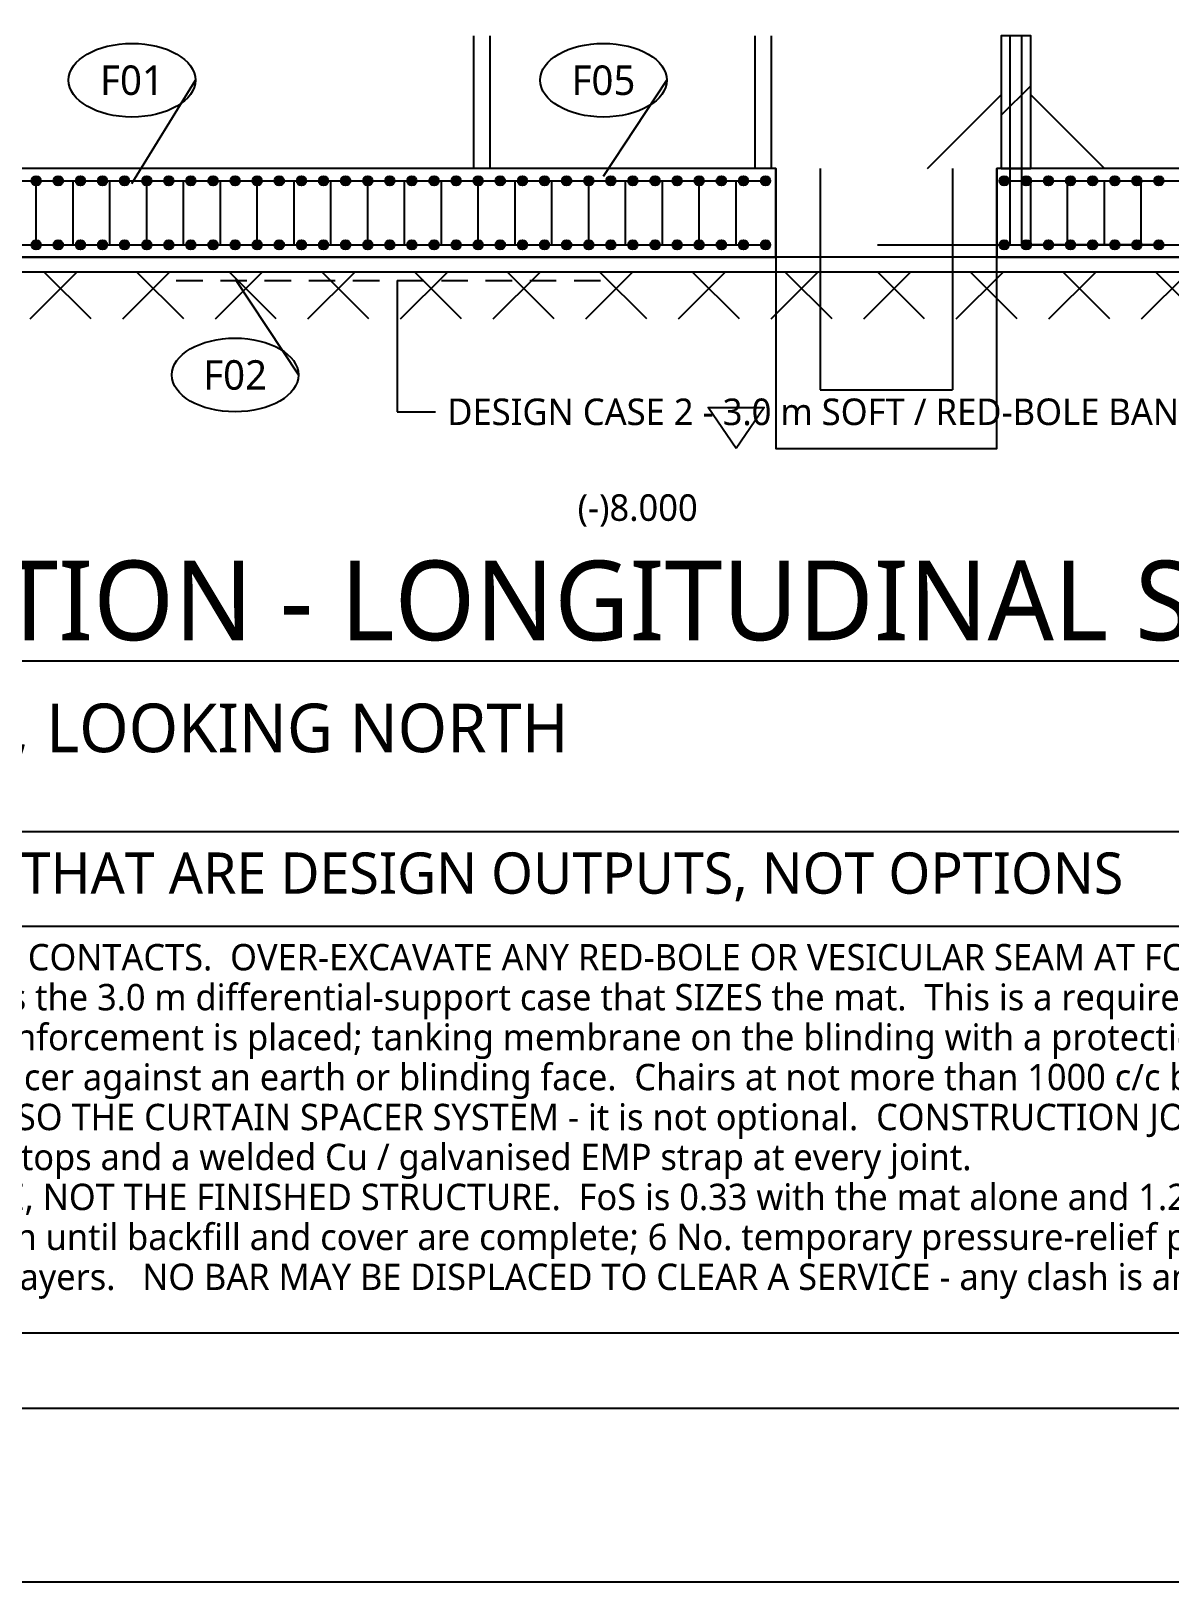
# Model space of a CAD drawing. Header units: millimetres. Extents: x 27 to 567, y 19 to 401.
# Drawn here: x 111.1 to 188.4, y 19.1 to 124.3 of the extents above; entities that cross this region are included whole.
import ezdxf
from ezdxf.enums import TextEntityAlignment as Align

# ---------------------------------------------------------------- set-up
doc = ezdxf.new("R2010")
doc.units = ezdxf.units.MM
for name, color, linetype in [('S-CALLOUT', 7, 'Continuous'), ('S-CONCRETE', 7, 'Continuous'), ('S-CONCRETE-THIN', 7, 'Continuous'), ('S-EXISTING', 8, 'Continuous'), ('S-HATCH', 8, 'Continuous'), ('S-LEVEL', 7, 'Continuous'), ('S-NOTE', 7, 'Continuous'), ('S-REBAR-MAIN', 1, 'Continuous'), ('S-REBAR-SEC', 1, 'Continuous'), ('S-REBAR-STIRRUP', 5, 'Continuous'), ('S-TABLE', 7, 'Continuous'), ('S-TEXT', 7, 'Continuous'), ('S-TITLE', 7, 'Continuous')]:
    doc.layers.add(name, color=color, linetype=linetype)
doc.styles.add('OpenSans', font='OpenSans-Regular.ttf')

# ---------------------------------------------------------------- blocks, each defined once
blk = doc.blocks.new('A2-LEVEL')
at = {"layer": 'S-LEVEL'}
blk.add_lwpolyline([(0, 0), (-1.9, 2.8), (1.9, 2.8)], close=True, dxfattribs=at)

msp = doc.modelspace()

# ---------------------------------------------------------------- hatches: boundary and pattern name
at = {"layer": 'S-EXISTING'}
h = msp.add_hatch(dxfattribs=at)
h.set_pattern_fill('ANSI37', scale=1.4)
h.paths.add_polyline_path([(51, 108), (271, 108), (271, 104.8), (51, 104.8)])
at = {"layer": 'S-HATCH'}
h = msp.add_hatch(dxfattribs=at)
h.set_pattern_fill('ANSI31', scale=1.3)
h.paths.add_polyline_path([(177, 115), (179, 115), (179, 124), (177, 124)])
at = {"layer": 'S-REBAR-MAIN'}
for points in [[(111.82, 114.17), (111.796, 114.292), (111.726, 114.396), (111.622, 114.466), (111.5, 114.49), (111.378, 114.466), (111.274, 114.396), (111.204, 114.292), (111.18, 114.17), (111.204, 114.048), (111.274, 113.944), (111.378, 113.874), (111.5, 113.85), (111.622, 113.874), (111.726, 113.944), (111.796, 114.048)], [(113.32, 114.17), (113.296, 114.292), (113.226, 114.396), (113.122, 114.466), (113, 114.49), (112.878, 114.466), (112.774, 114.396), (112.704, 114.292), (112.68, 114.17), (112.704, 114.048), (112.774, 113.944), (112.878, 113.874), (113, 113.85), (113.122, 113.874), (113.226, 113.944), (113.296, 114.048)], [(114.82, 114.17), (114.796, 114.292), (114.726, 114.396), (114.622, 114.466), (114.5, 114.49), (114.378, 114.466), (114.274, 114.396), (114.204, 114.292), (114.18, 114.17), (114.204, 114.048), (114.274, 113.944), (114.378, 113.874), (114.5, 113.85), (114.622, 113.874), (114.726, 113.944), (114.796, 114.048)], [(116.32, 114.17), (116.296, 114.292), (116.226, 114.396), (116.122, 114.466), (116, 114.49), (115.878, 114.466), (115.774, 114.396), (115.704, 114.292), (115.68, 114.17), (115.704, 114.048), (115.774, 113.944), (115.878, 113.874), (116, 113.85), (116.122, 113.874), (116.226, 113.944), (116.296, 114.048)], [(117.82, 114.17), (117.796, 114.292), (117.726, 114.396), (117.622, 114.466), (117.5, 114.49), (117.378, 114.466), (117.274, 114.396), (117.204, 114.292), (117.18, 114.17), (117.204, 114.048), (117.274, 113.944), (117.378, 113.874), (117.5, 113.85), (117.622, 113.874), (117.726, 113.944), (117.796, 114.048)], [(119.32, 114.17), (119.296, 114.292), (119.226, 114.396), (119.122, 114.466), (119, 114.49), (118.878, 114.466), (118.774, 114.396), (118.704, 114.292), (118.68, 114.17), (118.704, 114.048), (118.774, 113.944), (118.878, 113.874), (119, 113.85), (119.122, 113.874), (119.226, 113.944), (119.296, 114.048)], [(120.82, 114.17), (120.796, 114.292), (120.726, 114.396), (120.622, 114.466), (120.5, 114.49), (120.378, 114.466), (120.274, 114.396), (120.204, 114.292), (120.18, 114.17), (120.204, 114.048), (120.274, 113.944), (120.378, 113.874), (120.5, 113.85), (120.622, 113.874), (120.726, 113.944), (120.796, 114.048)], [(122.32, 114.17), (122.296, 114.292), (122.226, 114.396), (122.122, 114.466), (122, 114.49), (121.878, 114.466), (121.774, 114.396), (121.704, 114.292), (121.68, 114.17), (121.704, 114.048), (121.774, 113.944), (121.878, 113.874), (122, 113.85), (122.122, 113.874), (122.226, 113.944), (122.296, 114.048)], [(123.82, 114.17), (123.796, 114.292), (123.726, 114.396), (123.622, 114.466), (123.5, 114.49), (123.378, 114.466), (123.274, 114.396), (123.204, 114.292), (123.18, 114.17), (123.204, 114.048), (123.274, 113.944), (123.378, 113.874), (123.5, 113.85), (123.622, 113.874), (123.726, 113.944), (123.796, 114.048)], [(125.32, 114.17), (125.296, 114.292), (125.226, 114.396), (125.122, 114.466), (125, 114.49), (124.878, 114.466), (124.774, 114.396), (124.704, 114.292), (124.68, 114.17), (124.704, 114.048), (124.774, 113.944), (124.878, 113.874), (125, 113.85), (125.122, 113.874), (125.226, 113.944), (125.296, 114.048)], [(126.82, 114.17), (126.796, 114.292), (126.726, 114.396), (126.622, 114.466), (126.5, 114.49), (126.378, 114.466), (126.274, 114.396), (126.204, 114.292), (126.18, 114.17), (126.204, 114.048), (126.274, 113.944), (126.378, 113.874), (126.5, 113.85), (126.622, 113.874), (126.726, 113.944), (126.796, 114.048)], [(128.32, 114.17), (128.296, 114.292), (128.226, 114.396), (128.122, 114.466), (128, 114.49), (127.878, 114.466), (127.774, 114.396), (127.704, 114.292), (127.68, 114.17), (127.704, 114.048), (127.774, 113.944), (127.878, 113.874), (128, 113.85), (128.122, 113.874), (128.226, 113.944), (128.296, 114.048)], [(129.82, 114.17), (129.796, 114.292), (129.726, 114.396), (129.622, 114.466), (129.5, 114.49), (129.378, 114.466), (129.274, 114.396), (129.204, 114.292), (129.18, 114.17), (129.204, 114.048), (129.274, 113.944), (129.378, 113.874), (129.5, 113.85), (129.622, 113.874), (129.726, 113.944), (129.796, 114.048)], [(131.32, 114.17), (131.296, 114.292), (131.226, 114.396), (131.122, 114.466), (131, 114.49), (130.878, 114.466), (130.774, 114.396), (130.704, 114.292), (130.68, 114.17), (130.704, 114.048), (130.774, 113.944), (130.878, 113.874), (131, 113.85), (131.122, 113.874), (131.226, 113.944), (131.296, 114.048)], [(132.82, 114.17), (132.796, 114.292), (132.726, 114.396), (132.622, 114.466), (132.5, 114.49), (132.378, 114.466), (132.274, 114.396), (132.204, 114.292), (132.18, 114.17), (132.204, 114.048), (132.274, 113.944), (132.378, 113.874), (132.5, 113.85), (132.622, 113.874), (132.726, 113.944), (132.796, 114.048)], [(134.32, 114.17), (134.296, 114.292), (134.226, 114.396), (134.122, 114.466), (134, 114.49), (133.878, 114.466), (133.774, 114.396), (133.704, 114.292), (133.68, 114.17), (133.704, 114.048), (133.774, 113.944), (133.878, 113.874), (134, 113.85), (134.122, 113.874), (134.226, 113.944), (134.296, 114.048)], [(135.82, 114.17), (135.796, 114.292), (135.726, 114.396), (135.622, 114.466), (135.5, 114.49), (135.378, 114.466), (135.274, 114.396), (135.204, 114.292), (135.18, 114.17), (135.204, 114.048), (135.274, 113.944), (135.378, 113.874), (135.5, 113.85), (135.622, 113.874), (135.726, 113.944), (135.796, 114.048)], [(137.32, 114.17), (137.296, 114.292), (137.226, 114.396), (137.122, 114.466), (137, 114.49), (136.878, 114.466), (136.774, 114.396), (136.704, 114.292), (136.68, 114.17), (136.704, 114.048), (136.774, 113.944), (136.878, 113.874), (137, 113.85), (137.122, 113.874), (137.226, 113.944), (137.296, 114.048)], [(138.82, 114.17), (138.796, 114.292), (138.726, 114.396), (138.622, 114.466), (138.5, 114.49), (138.378, 114.466), (138.274, 114.396), (138.204, 114.292), (138.18, 114.17), (138.204, 114.048), (138.274, 113.944), (138.378, 113.874), (138.5, 113.85), (138.622, 113.874), (138.726, 113.944), (138.796, 114.048)], [(140.32, 114.17), (140.296, 114.292), (140.226, 114.396), (140.122, 114.466), (140, 114.49), (139.878, 114.466), (139.774, 114.396), (139.704, 114.292), (139.68, 114.17), (139.704, 114.048), (139.774, 113.944), (139.878, 113.874), (140, 113.85), (140.122, 113.874), (140.226, 113.944), (140.296, 114.048)], [(141.82, 114.17), (141.796, 114.292), (141.726, 114.396), (141.622, 114.466), (141.5, 114.49), (141.378, 114.466), (141.274, 114.396), (141.204, 114.292), (141.18, 114.17), (141.204, 114.048), (141.274, 113.944), (141.378, 113.874), (141.5, 113.85), (141.622, 113.874), (141.726, 113.944), (141.796, 114.048)], [(143.32, 114.17), (143.296, 114.292), (143.226, 114.396), (143.122, 114.466), (143, 114.49), (142.878, 114.466), (142.774, 114.396), (142.704, 114.292), (142.68, 114.17), (142.704, 114.048), (142.774, 113.944), (142.878, 113.874), (143, 113.85), (143.122, 113.874), (143.226, 113.944), (143.296, 114.048)], [(144.82, 114.17), (144.796, 114.292), (144.726, 114.396), (144.622, 114.466), (144.5, 114.49), (144.378, 114.466), (144.274, 114.396), (144.204, 114.292), (144.18, 114.17), (144.204, 114.048), (144.274, 113.944), (144.378, 113.874), (144.5, 113.85), (144.622, 113.874), (144.726, 113.944), (144.796, 114.048)], [(146.32, 114.17), (146.296, 114.292), (146.226, 114.396), (146.122, 114.466), (146, 114.49), (145.878, 114.466), (145.774, 114.396), (145.704, 114.292), (145.68, 114.17), (145.704, 114.048), (145.774, 113.944), (145.878, 113.874), (146, 113.85), (146.122, 113.874), (146.226, 113.944), (146.296, 114.048)], [(147.82, 114.17), (147.796, 114.292), (147.726, 114.396), (147.622, 114.466), (147.5, 114.49), (147.378, 114.466), (147.274, 114.396), (147.204, 114.292), (147.18, 114.17), (147.204, 114.048), (147.274, 113.944), (147.378, 113.874), (147.5, 113.85), (147.622, 113.874), (147.726, 113.944), (147.796, 114.048)], [(149.32, 114.17), (149.296, 114.292), (149.226, 114.396), (149.122, 114.466), (149, 114.49), (148.878, 114.466), (148.774, 114.396), (148.704, 114.292), (148.68, 114.17), (148.704, 114.048), (148.774, 113.944), (148.878, 113.874), (149, 113.85), (149.122, 113.874), (149.226, 113.944), (149.296, 114.048)], [(150.82, 114.17), (150.796, 114.292), (150.726, 114.396), (150.622, 114.466), (150.5, 114.49), (150.378, 114.466), (150.274, 114.396), (150.204, 114.292), (150.18, 114.17), (150.204, 114.048), (150.274, 113.944), (150.378, 113.874), (150.5, 113.85), (150.622, 113.874), (150.726, 113.944), (150.796, 114.048)], [(152.32, 114.17), (152.296, 114.292), (152.226, 114.396), (152.122, 114.466), (152, 114.49), (151.878, 114.466), (151.774, 114.396), (151.704, 114.292), (151.68, 114.17), (151.704, 114.048), (151.774, 113.944), (151.878, 113.874), (152, 113.85), (152.122, 113.874), (152.226, 113.944), (152.296, 114.048)], [(153.82, 114.17), (153.796, 114.292), (153.726, 114.396), (153.622, 114.466), (153.5, 114.49), (153.378, 114.466), (153.274, 114.396), (153.204, 114.292), (153.18, 114.17), (153.204, 114.048), (153.274, 113.944), (153.378, 113.874), (153.5, 113.85), (153.622, 113.874), (153.726, 113.944), (153.796, 114.048)], [(155.32, 114.17), (155.296, 114.292), (155.226, 114.396), (155.122, 114.466), (155, 114.49), (154.878, 114.466), (154.774, 114.396), (154.704, 114.292), (154.68, 114.17), (154.704, 114.048), (154.774, 113.944), (154.878, 113.874), (155, 113.85), (155.122, 113.874), (155.226, 113.944), (155.296, 114.048)], [(156.82, 114.17), (156.796, 114.292), (156.726, 114.396), (156.622, 114.466), (156.5, 114.49), (156.378, 114.466), (156.274, 114.396), (156.204, 114.292), (156.18, 114.17), (156.204, 114.048), (156.274, 113.944), (156.378, 113.874), (156.5, 113.85), (156.622, 113.874), (156.726, 113.944), (156.796, 114.048)], [(158.32, 114.17), (158.296, 114.292), (158.226, 114.396), (158.122, 114.466), (158, 114.49), (157.878, 114.466), (157.774, 114.396), (157.704, 114.292), (157.68, 114.17), (157.704, 114.048), (157.774, 113.944), (157.878, 113.874), (158, 113.85), (158.122, 113.874), (158.226, 113.944), (158.296, 114.048)], [(159.82, 114.17), (159.796, 114.292), (159.726, 114.396), (159.622, 114.466), (159.5, 114.49), (159.378, 114.466), (159.274, 114.396), (159.204, 114.292), (159.18, 114.17), (159.204, 114.048), (159.274, 113.944), (159.378, 113.874), (159.5, 113.85), (159.622, 113.874), (159.726, 113.944), (159.796, 114.048)], [(161.32, 114.17), (161.296, 114.292), (161.226, 114.396), (161.122, 114.466), (161, 114.49), (160.878, 114.466), (160.774, 114.396), (160.704, 114.292), (160.68, 114.17), (160.704, 114.048), (160.774, 113.944), (160.878, 113.874), (161, 113.85), (161.122, 113.874), (161.226, 113.944), (161.296, 114.048)], [(177.52, 114.17), (177.496, 114.292), (177.426, 114.396), (177.322, 114.466), (177.2, 114.49), (177.078, 114.466), (176.974, 114.396), (176.904, 114.292), (176.88, 114.17), (176.904, 114.048), (176.974, 113.944), (177.078, 113.874), (177.2, 113.85), (177.322, 113.874), (177.426, 113.944), (177.496, 114.048)], [(179.02, 114.17), (178.996, 114.292), (178.926, 114.396), (178.822, 114.466), (178.7, 114.49), (178.578, 114.466), (178.474, 114.396), (178.404, 114.292), (178.38, 114.17), (178.404, 114.048), (178.474, 113.944), (178.578, 113.874), (178.7, 113.85), (178.822, 113.874), (178.926, 113.944), (178.996, 114.048)], [(180.52, 114.17), (180.496, 114.292), (180.426, 114.396), (180.322, 114.466), (180.2, 114.49), (180.078, 114.466), (179.974, 114.396), (179.904, 114.292), (179.88, 114.17), (179.904, 114.048), (179.974, 113.944), (180.078, 113.874), (180.2, 113.85), (180.322, 113.874), (180.426, 113.944), (180.496, 114.048)], [(182.02, 114.17), (181.996, 114.292), (181.926, 114.396), (181.822, 114.466), (181.7, 114.49), (181.578, 114.466), (181.474, 114.396), (181.404, 114.292), (181.38, 114.17), (181.404, 114.048), (181.474, 113.944), (181.578, 113.874), (181.7, 113.85), (181.822, 113.874), (181.926, 113.944), (181.996, 114.048)], [(183.52, 114.17), (183.496, 114.292), (183.426, 114.396), (183.322, 114.466), (183.2, 114.49), (183.078, 114.466), (182.974, 114.396), (182.904, 114.292), (182.88, 114.17), (182.904, 114.048), (182.974, 113.944), (183.078, 113.874), (183.2, 113.85), (183.322, 113.874), (183.426, 113.944), (183.496, 114.048)], [(185.02, 114.17), (184.996, 114.292), (184.926, 114.396), (184.822, 114.466), (184.7, 114.49), (184.578, 114.466), (184.474, 114.396), (184.404, 114.292), (184.38, 114.17), (184.404, 114.048), (184.474, 113.944), (184.578, 113.874), (184.7, 113.85), (184.822, 113.874), (184.926, 113.944), (184.996, 114.048)], [(186.52, 114.17), (186.496, 114.292), (186.426, 114.396), (186.322, 114.466), (186.2, 114.49), (186.078, 114.466), (185.974, 114.396), (185.904, 114.292), (185.88, 114.17), (185.904, 114.048), (185.974, 113.944), (186.078, 113.874), (186.2, 113.85), (186.322, 113.874), (186.426, 113.944), (186.496, 114.048)], [(188.02, 114.17), (187.996, 114.292), (187.926, 114.396), (187.822, 114.466), (187.7, 114.49), (187.578, 114.466), (187.474, 114.396), (187.404, 114.292), (187.38, 114.17), (187.404, 114.048), (187.474, 113.944), (187.578, 113.874), (187.7, 113.85), (187.822, 113.874), (187.926, 113.944), (187.996, 114.048)], [(111.82, 109.83), (111.796, 109.952), (111.726, 110.056), (111.622, 110.126), (111.5, 110.15), (111.378, 110.126), (111.274, 110.056), (111.204, 109.952), (111.18, 109.83), (111.204, 109.708), (111.274, 109.604), (111.378, 109.534), (111.5, 109.51), (111.622, 109.534), (111.726, 109.604), (111.796, 109.708)], [(113.32, 109.83), (113.296, 109.952), (113.226, 110.056), (113.122, 110.126), (113, 110.15), (112.878, 110.126), (112.774, 110.056), (112.704, 109.952), (112.68, 109.83), (112.704, 109.708), (112.774, 109.604), (112.878, 109.534), (113, 109.51), (113.122, 109.534), (113.226, 109.604), (113.296, 109.708)], [(114.82, 109.83), (114.796, 109.952), (114.726, 110.056), (114.622, 110.126), (114.5, 110.15), (114.378, 110.126), (114.274, 110.056), (114.204, 109.952), (114.18, 109.83), (114.204, 109.708), (114.274, 109.604), (114.378, 109.534), (114.5, 109.51), (114.622, 109.534), (114.726, 109.604), (114.796, 109.708)], [(116.32, 109.83), (116.296, 109.952), (116.226, 110.056), (116.122, 110.126), (116, 110.15), (115.878, 110.126), (115.774, 110.056), (115.704, 109.952), (115.68, 109.83), (115.704, 109.708), (115.774, 109.604), (115.878, 109.534), (116, 109.51), (116.122, 109.534), (116.226, 109.604), (116.296, 109.708)], [(117.82, 109.83), (117.796, 109.952), (117.726, 110.056), (117.622, 110.126), (117.5, 110.15), (117.378, 110.126), (117.274, 110.056), (117.204, 109.952), (117.18, 109.83), (117.204, 109.708), (117.274, 109.604), (117.378, 109.534), (117.5, 109.51), (117.622, 109.534), (117.726, 109.604), (117.796, 109.708)], [(119.32, 109.83), (119.296, 109.952), (119.226, 110.056), (119.122, 110.126), (119, 110.15), (118.878, 110.126), (118.774, 110.056), (118.704, 109.952), (118.68, 109.83), (118.704, 109.708), (118.774, 109.604), (118.878, 109.534), (119, 109.51), (119.122, 109.534), (119.226, 109.604), (119.296, 109.708)], [(120.82, 109.83), (120.796, 109.952), (120.726, 110.056), (120.622, 110.126), (120.5, 110.15), (120.378, 110.126), (120.274, 110.056), (120.204, 109.952), (120.18, 109.83), (120.204, 109.708), (120.274, 109.604), (120.378, 109.534), (120.5, 109.51), (120.622, 109.534), (120.726, 109.604), (120.796, 109.708)], [(122.32, 109.83), (122.296, 109.952), (122.226, 110.056), (122.122, 110.126), (122, 110.15), (121.878, 110.126), (121.774, 110.056), (121.704, 109.952), (121.68, 109.83), (121.704, 109.708), (121.774, 109.604), (121.878, 109.534), (122, 109.51), (122.122, 109.534), (122.226, 109.604), (122.296, 109.708)], [(123.82, 109.83), (123.796, 109.952), (123.726, 110.056), (123.622, 110.126), (123.5, 110.15), (123.378, 110.126), (123.274, 110.056), (123.204, 109.952), (123.18, 109.83), (123.204, 109.708), (123.274, 109.604), (123.378, 109.534), (123.5, 109.51), (123.622, 109.534), (123.726, 109.604), (123.796, 109.708)], [(125.32, 109.83), (125.296, 109.952), (125.226, 110.056), (125.122, 110.126), (125, 110.15), (124.878, 110.126), (124.774, 110.056), (124.704, 109.952), (124.68, 109.83), (124.704, 109.708), (124.774, 109.604), (124.878, 109.534), (125, 109.51), (125.122, 109.534), (125.226, 109.604), (125.296, 109.708)], [(126.82, 109.83), (126.796, 109.952), (126.726, 110.056), (126.622, 110.126), (126.5, 110.15), (126.378, 110.126), (126.274, 110.056), (126.204, 109.952), (126.18, 109.83), (126.204, 109.708), (126.274, 109.604), (126.378, 109.534), (126.5, 109.51), (126.622, 109.534), (126.726, 109.604), (126.796, 109.708)], [(128.32, 109.83), (128.296, 109.952), (128.226, 110.056), (128.122, 110.126), (128, 110.15), (127.878, 110.126), (127.774, 110.056), (127.704, 109.952), (127.68, 109.83), (127.704, 109.708), (127.774, 109.604), (127.878, 109.534), (128, 109.51), (128.122, 109.534), (128.226, 109.604), (128.296, 109.708)], [(129.82, 109.83), (129.796, 109.952), (129.726, 110.056), (129.622, 110.126), (129.5, 110.15), (129.378, 110.126), (129.274, 110.056), (129.204, 109.952), (129.18, 109.83), (129.204, 109.708), (129.274, 109.604), (129.378, 109.534), (129.5, 109.51), (129.622, 109.534), (129.726, 109.604), (129.796, 109.708)], [(131.32, 109.83), (131.296, 109.952), (131.226, 110.056), (131.122, 110.126), (131, 110.15), (130.878, 110.126), (130.774, 110.056), (130.704, 109.952), (130.68, 109.83), (130.704, 109.708), (130.774, 109.604), (130.878, 109.534), (131, 109.51), (131.122, 109.534), (131.226, 109.604), (131.296, 109.708)], [(132.82, 109.83), (132.796, 109.952), (132.726, 110.056), (132.622, 110.126), (132.5, 110.15), (132.378, 110.126), (132.274, 110.056), (132.204, 109.952), (132.18, 109.83), (132.204, 109.708), (132.274, 109.604), (132.378, 109.534), (132.5, 109.51), (132.622, 109.534), (132.726, 109.604), (132.796, 109.708)], [(134.32, 109.83), (134.296, 109.952), (134.226, 110.056), (134.122, 110.126), (134, 110.15), (133.878, 110.126), (133.774, 110.056), (133.704, 109.952), (133.68, 109.83), (133.704, 109.708), (133.774, 109.604), (133.878, 109.534), (134, 109.51), (134.122, 109.534), (134.226, 109.604), (134.296, 109.708)], [(135.82, 109.83), (135.796, 109.952), (135.726, 110.056), (135.622, 110.126), (135.5, 110.15), (135.378, 110.126), (135.274, 110.056), (135.204, 109.952), (135.18, 109.83), (135.204, 109.708), (135.274, 109.604), (135.378, 109.534), (135.5, 109.51), (135.622, 109.534), (135.726, 109.604), (135.796, 109.708)], [(137.32, 109.83), (137.296, 109.952), (137.226, 110.056), (137.122, 110.126), (137, 110.15), (136.878, 110.126), (136.774, 110.056), (136.704, 109.952), (136.68, 109.83), (136.704, 109.708), (136.774, 109.604), (136.878, 109.534), (137, 109.51), (137.122, 109.534), (137.226, 109.604), (137.296, 109.708)], [(138.82, 109.83), (138.796, 109.952), (138.726, 110.056), (138.622, 110.126), (138.5, 110.15), (138.378, 110.126), (138.274, 110.056), (138.204, 109.952), (138.18, 109.83), (138.204, 109.708), (138.274, 109.604), (138.378, 109.534), (138.5, 109.51), (138.622, 109.534), (138.726, 109.604), (138.796, 109.708)], [(140.32, 109.83), (140.296, 109.952), (140.226, 110.056), (140.122, 110.126), (140, 110.15), (139.878, 110.126), (139.774, 110.056), (139.704, 109.952), (139.68, 109.83), (139.704, 109.708), (139.774, 109.604), (139.878, 109.534), (140, 109.51), (140.122, 109.534), (140.226, 109.604), (140.296, 109.708)], [(141.82, 109.83), (141.796, 109.952), (141.726, 110.056), (141.622, 110.126), (141.5, 110.15), (141.378, 110.126), (141.274, 110.056), (141.204, 109.952), (141.18, 109.83), (141.204, 109.708), (141.274, 109.604), (141.378, 109.534), (141.5, 109.51), (141.622, 109.534), (141.726, 109.604), (141.796, 109.708)], [(143.32, 109.83), (143.296, 109.952), (143.226, 110.056), (143.122, 110.126), (143, 110.15), (142.878, 110.126), (142.774, 110.056), (142.704, 109.952), (142.68, 109.83), (142.704, 109.708), (142.774, 109.604), (142.878, 109.534), (143, 109.51), (143.122, 109.534), (143.226, 109.604), (143.296, 109.708)], [(144.82, 109.83), (144.796, 109.952), (144.726, 110.056), (144.622, 110.126), (144.5, 110.15), (144.378, 110.126), (144.274, 110.056), (144.204, 109.952), (144.18, 109.83), (144.204, 109.708), (144.274, 109.604), (144.378, 109.534), (144.5, 109.51), (144.622, 109.534), (144.726, 109.604), (144.796, 109.708)], [(146.32, 109.83), (146.296, 109.952), (146.226, 110.056), (146.122, 110.126), (146, 110.15), (145.878, 110.126), (145.774, 110.056), (145.704, 109.952), (145.68, 109.83), (145.704, 109.708), (145.774, 109.604), (145.878, 109.534), (146, 109.51), (146.122, 109.534), (146.226, 109.604), (146.296, 109.708)], [(147.82, 109.83), (147.796, 109.952), (147.726, 110.056), (147.622, 110.126), (147.5, 110.15), (147.378, 110.126), (147.274, 110.056), (147.204, 109.952), (147.18, 109.83), (147.204, 109.708), (147.274, 109.604), (147.378, 109.534), (147.5, 109.51), (147.622, 109.534), (147.726, 109.604), (147.796, 109.708)], [(149.32, 109.83), (149.296, 109.952), (149.226, 110.056), (149.122, 110.126), (149, 110.15), (148.878, 110.126), (148.774, 110.056), (148.704, 109.952), (148.68, 109.83), (148.704, 109.708), (148.774, 109.604), (148.878, 109.534), (149, 109.51), (149.122, 109.534), (149.226, 109.604), (149.296, 109.708)], [(150.82, 109.83), (150.796, 109.952), (150.726, 110.056), (150.622, 110.126), (150.5, 110.15), (150.378, 110.126), (150.274, 110.056), (150.204, 109.952), (150.18, 109.83), (150.204, 109.708), (150.274, 109.604), (150.378, 109.534), (150.5, 109.51), (150.622, 109.534), (150.726, 109.604), (150.796, 109.708)], [(152.32, 109.83), (152.296, 109.952), (152.226, 110.056), (152.122, 110.126), (152, 110.15), (151.878, 110.126), (151.774, 110.056), (151.704, 109.952), (151.68, 109.83), (151.704, 109.708), (151.774, 109.604), (151.878, 109.534), (152, 109.51), (152.122, 109.534), (152.226, 109.604), (152.296, 109.708)], [(153.82, 109.83), (153.796, 109.952), (153.726, 110.056), (153.622, 110.126), (153.5, 110.15), (153.378, 110.126), (153.274, 110.056), (153.204, 109.952), (153.18, 109.83), (153.204, 109.708), (153.274, 109.604), (153.378, 109.534), (153.5, 109.51), (153.622, 109.534), (153.726, 109.604), (153.796, 109.708)], [(155.32, 109.83), (155.296, 109.952), (155.226, 110.056), (155.122, 110.126), (155, 110.15), (154.878, 110.126), (154.774, 110.056), (154.704, 109.952), (154.68, 109.83), (154.704, 109.708), (154.774, 109.604), (154.878, 109.534), (155, 109.51), (155.122, 109.534), (155.226, 109.604), (155.296, 109.708)], [(156.82, 109.83), (156.796, 109.952), (156.726, 110.056), (156.622, 110.126), (156.5, 110.15), (156.378, 110.126), (156.274, 110.056), (156.204, 109.952), (156.18, 109.83), (156.204, 109.708), (156.274, 109.604), (156.378, 109.534), (156.5, 109.51), (156.622, 109.534), (156.726, 109.604), (156.796, 109.708)], [(158.32, 109.83), (158.296, 109.952), (158.226, 110.056), (158.122, 110.126), (158, 110.15), (157.878, 110.126), (157.774, 110.056), (157.704, 109.952), (157.68, 109.83), (157.704, 109.708), (157.774, 109.604), (157.878, 109.534), (158, 109.51), (158.122, 109.534), (158.226, 109.604), (158.296, 109.708)], [(159.82, 109.83), (159.796, 109.952), (159.726, 110.056), (159.622, 110.126), (159.5, 110.15), (159.378, 110.126), (159.274, 110.056), (159.204, 109.952), (159.18, 109.83), (159.204, 109.708), (159.274, 109.604), (159.378, 109.534), (159.5, 109.51), (159.622, 109.534), (159.726, 109.604), (159.796, 109.708)], [(161.32, 109.83), (161.296, 109.952), (161.226, 110.056), (161.122, 110.126), (161, 110.15), (160.878, 110.126), (160.774, 110.056), (160.704, 109.952), (160.68, 109.83), (160.704, 109.708), (160.774, 109.604), (160.878, 109.534), (161, 109.51), (161.122, 109.534), (161.226, 109.604), (161.296, 109.708)], [(177.52, 109.83), (177.496, 109.952), (177.426, 110.056), (177.322, 110.126), (177.2, 110.15), (177.078, 110.126), (176.974, 110.056), (176.904, 109.952), (176.88, 109.83), (176.904, 109.708), (176.974, 109.604), (177.078, 109.534), (177.2, 109.51), (177.322, 109.534), (177.426, 109.604), (177.496, 109.708)], [(179.02, 109.83), (178.996, 109.952), (178.926, 110.056), (178.822, 110.126), (178.7, 110.15), (178.578, 110.126), (178.474, 110.056), (178.404, 109.952), (178.38, 109.83), (178.404, 109.708), (178.474, 109.604), (178.578, 109.534), (178.7, 109.51), (178.822, 109.534), (178.926, 109.604), (178.996, 109.708)], [(180.52, 109.83), (180.496, 109.952), (180.426, 110.056), (180.322, 110.126), (180.2, 110.15), (180.078, 110.126), (179.974, 110.056), (179.904, 109.952), (179.88, 109.83), (179.904, 109.708), (179.974, 109.604), (180.078, 109.534), (180.2, 109.51), (180.322, 109.534), (180.426, 109.604), (180.496, 109.708)], [(182.02, 109.83), (181.996, 109.952), (181.926, 110.056), (181.822, 110.126), (181.7, 110.15), (181.578, 110.126), (181.474, 110.056), (181.404, 109.952), (181.38, 109.83), (181.404, 109.708), (181.474, 109.604), (181.578, 109.534), (181.7, 109.51), (181.822, 109.534), (181.926, 109.604), (181.996, 109.708)], [(183.52, 109.83), (183.496, 109.952), (183.426, 110.056), (183.322, 110.126), (183.2, 110.15), (183.078, 110.126), (182.974, 110.056), (182.904, 109.952), (182.88, 109.83), (182.904, 109.708), (182.974, 109.604), (183.078, 109.534), (183.2, 109.51), (183.322, 109.534), (183.426, 109.604), (183.496, 109.708)], [(185.02, 109.83), (184.996, 109.952), (184.926, 110.056), (184.822, 110.126), (184.7, 110.15), (184.578, 110.126), (184.474, 110.056), (184.404, 109.952), (184.38, 109.83), (184.404, 109.708), (184.474, 109.604), (184.578, 109.534), (184.7, 109.51), (184.822, 109.534), (184.926, 109.604), (184.996, 109.708)], [(186.52, 109.83), (186.496, 109.952), (186.426, 110.056), (186.322, 110.126), (186.2, 110.15), (186.078, 110.126), (185.974, 110.056), (185.904, 109.952), (185.88, 109.83), (185.904, 109.708), (185.974, 109.604), (186.078, 109.534), (186.2, 109.51), (186.322, 109.534), (186.426, 109.604), (186.496, 109.708)], [(188.02, 109.83), (187.996, 109.952), (187.926, 110.056), (187.822, 110.126), (187.7, 110.15), (187.578, 110.126), (187.474, 110.056), (187.404, 109.952), (187.38, 109.83), (187.404, 109.708), (187.474, 109.604), (187.578, 109.534), (187.7, 109.51), (187.822, 109.534), (187.926, 109.604), (187.996, 109.708)]]:
    msp.add_hatch(color=1, dxfattribs=at).paths.add_polyline_path(points)

# ---------------------------------------------------------------- linework, layer by layer
at = {"layer": 'S-CALLOUT'}
for p, q in [((118, 114), (122.3, 121)), ((150, 114.5), (154.3, 121)), ((125, 107.5), (129.3, 101)), ((136, 107.4), (136, 98.5)), ((136, 98.5), (138.6, 98.5))]:
    msp.add_line(p, q, dxfattribs=at)
for centre in [(118, 121), (150, 121), (125, 101)]:
    msp.add_ellipse(centre, major_axis=(4.3, 0), ratio=0.5813953, dxfattribs=at)
at = {"layer": 'S-CONCRETE'}
for p, q in [((172, 115), (177, 120)), ((184, 115), (179, 120)), ((164.7, 115), (164.7, 100)), ((173.7, 115), (173.7, 100)), ((164.7, 100), (173.7, 100))]:
    msp.add_line(p, q, dxfattribs=at)
for points in [[(177, 115), (179, 115), (179, 124), (177, 124)], [(51, 109), (161.7, 109), (161.7, 115), (51, 115)], [(176.7, 109), (271, 109), (271, 115), (176.7, 115)]]:
    msp.add_lwpolyline(points, close=True, dxfattribs=at)
msp.add_lwpolyline([(161.7, 115), (161.7, 96), (176.7, 96), (176.7, 115)], dxfattribs=at)
at = {"layer": 'S-CONCRETE-THIN'}
for p, q in [((141.2, 115), (141.2, 124)), ((142.3, 115), (142.3, 124)), ((160.3, 115), (160.3, 124)), ((161.4, 115), (161.4, 124))]:
    msp.add_line(p, q, dxfattribs=at)
msp.add_lwpolyline([(48, 108), (274, 108), (274, 109), (48, 109)], close=True, dxfattribs=at)
at = {"layer": 'S-REBAR-MAIN'}
for p, q in [((51.5, 114.17), (161.2, 114.17)), ((177.2, 114.17), (270.5, 114.17)), ((51.5, 109.83), (161.2, 109.83)), ((177.2, 109.83), (270.5, 109.83))]:
    msp.add_line(p, q, dxfattribs=at)
for centre in [(111.5, 114.17), (113, 114.17), (114.5, 114.17), (116, 114.17), (117.5, 114.17), (119, 114.17), (120.5, 114.17), (122, 114.17), (123.5, 114.17), (125, 114.17), (126.5, 114.17), (128, 114.17), (129.5, 114.17), (131, 114.17), (132.5, 114.17), (134, 114.17), (135.5, 114.17), (137, 114.17), (138.5, 114.17), (140, 114.17), (141.5, 114.17), (143, 114.17), (144.5, 114.17), (146, 114.17), (147.5, 114.17), (149, 114.17), (150.5, 114.17), (152, 114.17), (153.5, 114.17), (155, 114.17), (156.5, 114.17), (158, 114.17), (159.5, 114.17), (161, 114.17), (177.2, 114.17), (178.7, 114.17), (180.2, 114.17), (181.7, 114.17), (183.2, 114.17), (184.7, 114.17), (186.2, 114.17), (187.7, 114.17), (111.5, 109.83), (113, 109.83), (114.5, 109.83), (116, 109.83), (117.5, 109.83), (119, 109.83), (120.5, 109.83), (122, 109.83), (123.5, 109.83), (125, 109.83), (126.5, 109.83), (128, 109.83), (129.5, 109.83), (131, 109.83), (132.5, 109.83), (134, 109.83), (135.5, 109.83), (137, 109.83), (138.5, 109.83), (140, 109.83), (141.5, 109.83), (143, 109.83), (144.5, 109.83), (146, 109.83), (147.5, 109.83), (149, 109.83), (150.5, 109.83), (152, 109.83), (153.5, 109.83), (155, 109.83), (156.5, 109.83), (158, 109.83), (159.5, 109.83), (161, 109.83), (177.2, 109.83), (178.7, 109.83), (180.2, 109.83), (181.7, 109.83), (183.2, 109.83), (184.7, 109.83), (186.2, 109.83), (187.7, 109.83)]:
    msp.add_circle(centre, 0.32, dxfattribs=at)
at = {"layer": 'S-REBAR-SEC'}
for p, q in [((121, 107.4), (122.8, 107.4)), ((124, 107.4), (125.8, 107.4)), ((127, 107.4), (128.8, 107.4)), ((130, 107.4), (131.8, 107.4)), ((133, 107.4), (134.8, 107.4)), ((136, 107.4), (137.8, 107.4)), ((139, 107.4), (140.8, 107.4)), ((142, 107.4), (143.8, 107.4)), ((145, 107.4), (146.8, 107.4)), ((148, 107.4), (149.8, 107.4))]:
    msp.add_line(p, q, dxfattribs=at)
for points in [[(168.6, 109.83), (177.6, 109.83), (177.6, 124)], [(187.4, 109.83), (178.4, 109.83), (178.4, 124)]]:
    msp.add_lwpolyline(points, dxfattribs=at)
at = {"layer": 'S-REBAR-STIRRUP'}
for p, q in [((111.5, 109.83), (111.5, 114.17)), ((114, 109.83), (114, 114.17)), ((116.5, 109.83), (116.5, 114.17)), ((119, 109.83), (119, 114.17)), ((121.5, 109.83), (121.5, 114.17)), ((124, 109.83), (124, 114.17)), ((126.5, 109.83), (126.5, 114.17)), ((129, 109.83), (129, 114.17)), ((131.5, 109.83), (131.5, 114.17)), ((134, 109.83), (134, 114.17)), ((136.5, 109.83), (136.5, 114.17)), ((139, 109.83), (139, 114.17)), ((141.5, 109.83), (141.5, 114.17)), ((144, 109.83), (144, 114.17)), ((146.5, 109.83), (146.5, 114.17)), ((149, 109.83), (149, 114.17)), ((151.5, 109.83), (151.5, 114.17)), ((154, 109.83), (154, 114.17)), ((156.5, 109.83), (156.5, 114.17)), ((159, 109.83), (159, 114.17)), ((179, 109.83), (179, 114.17)), ((181.5, 109.83), (181.5, 114.17)), ((184, 109.83), (184, 114.17)), ((186.5, 109.83), (186.5, 114.17))]:
    msp.add_line(p, q, dxfattribs=at)
at = {"layer": 'S-TABLE'}
msp.add_line((51, 63.6), (271, 63.6), dxfattribs=at)
msp.add_lwpolyline([(51, 36), (271, 36), (271, 70), (51, 70)], close=True, dxfattribs=at)
at = {"layer": 'S-TITLE'}
msp.add_line((60.6, 81.6), (271, 81.6), dxfattribs=at)
for points in [[(27, 19.1), (567, 19.1), (567, 400.9), (27, 400.9)], [(38.8, 30.9), (555.2, 30.9), (555.2, 389.1), (38.8, 389.1)]]:
    msp.add_lwpolyline(points, close=True, dxfattribs=at)

# ---------------------------------------------------------------- block references
at = {"layer": 'S-LEVEL'}
msp.add_blockref('A2-LEVEL', (159, 96), dxfattribs=at)

# ---------------------------------------------------------------- texts
at = {"layer": 'S-CALLOUT', "style": 'OpenSans'}
for s, p in [('F01', (118, 121)), ('F05', (150, 121)), ('F02', (125, 101))]:
    msp.add_text(s, height=2, dxfattribs=at).set_placement(p, align=Align.MIDDLE_CENTER)
at = {"layer": 'S-LEVEL', "style": 'OpenSans'}
msp.add_text('(-)8.000', height=1.8, dxfattribs=at).set_placement((156.4, 92), align=Align.MIDDLE_RIGHT)
at = {"layer": 'S-NOTE', "style": 'OpenSans'}
for s, p in [('1  THE HAZARD IS NOT THE BASALT - IT IS THE FLOW CONTACTS.  OVER-EXCAVATE ANY RED-BOLE OR VESICULAR SEAM AT FOUNDING LEVEL AND REPLACE WITH M15 LEAN', (53, 60.6)), ('   CONCRETE.  A single seam under the mat produces the 3.0 m differential-support case that SIZES the mat.  This is a requirement, not an option.', (53, 57.889)), ('2  100 mm M15 BLINDING TO (-)6.800 before any reinforcement is placed; tanking membrane on the blinding with a protection screed.  75 mm cover to the', (53, 55.178)), ('   blinding on CEMENTITIOUS spacers - no plastic spacer against an earth or blinding face.  Chairs at not more than 1000 c/c both ways to the top curtain.', (53, 52.467)), ('3  THE T12 LINK GRID F05 IS STRUCTURAL AND IS ALSO THE CURTAIN SPACER SYSTEM - it is not optional.  CONSTRUCTION JOINTS AT APPROXIMATELY 6 m WITH THE', (53, 49.756)), ('   REINFORCEMENT FULLY CONTINUOUS; two waterstops and a welded Cu / galvanised EMP strap at every joint.', (53, 47.044)), ('4  FLOTATION GOVERNS THE CONSTRUCTION STAGE, NOT THE FINISHED STRUCTURE.  FoS is 0.33 with the mat alone and 1.22 with the box complete and no backfill.', (53, 44.333)), ('   Continuous dewatering from the start of excavation until backfill and cover are complete; 6 No. temporary pressure-relief plugs in the mat, grouted', (53, 41.622)), ('   up ONLY after backfill; backfill SYMMETRICALLY in layers.   NO BAR MAY BE DISPLACED TO CLEAR A SERVICE - any clash is an RFI.', (53, 38.911))]:
    msp.add_text(s, height=1.789333, dxfattribs=at).set_placement(p)
at = {"layer": 'S-TEXT', "style": 'OpenSans'}
msp.add_text('DESIGN CASE 2 - 3.0 m SOFT / RED-BOLE BAND AT THE WORST POSITION - GOVERNS THE MAT', height=1.8, dxfattribs=at).set_placement((139.4, 98.5), align=Align.MIDDLE_LEFT)
msp.add_text('1 : 100    CUT AT Y 2050, LOOKING NORTH', height=3.3, dxfattribs=at).set_placement((63.2, 75.4))
at = {"layer": 'S-TITLE', "style": 'OpenSans'}
for s, height, p in [('MAT FOUNDATION - LONGITUDINAL SECTION B-B', 5.4, (63.2, 83)), ('CONSTRUCTION REQUIREMENTS THAT ARE DESIGN OUTPUTS, NOT OPTIONS', 2.8, (53, 65.8))]:
    msp.add_text(s, height=height, dxfattribs=at).set_placement(p)

doc.saveas('drawing.dxf')
